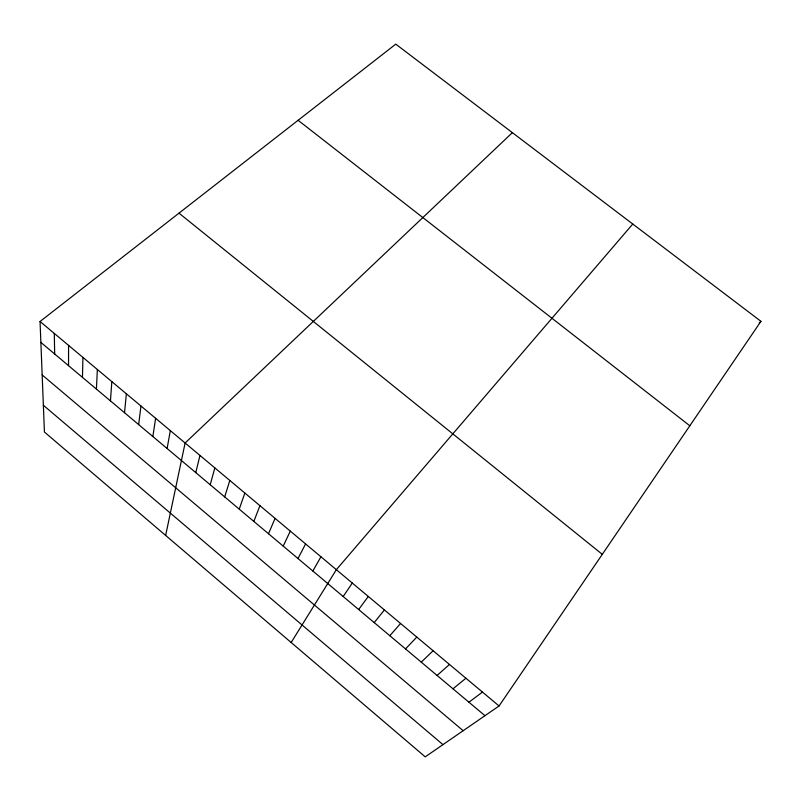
<?xml version="1.0" encoding="UTF-8"?>
<svg xmlns="http://www.w3.org/2000/svg" width="801" height="801" viewBox="0 0 801 801"><rect width="100%" height="100%" fill="white"/><g stroke="black" fill="none" stroke-linecap="round" stroke-linejoin="round"><path stroke-width="1.2" d="M68.536 365.656L68.586 345.391M82.453 377.351L82.944 357.416M96.42 389.096L97.362 369.491M110.448 400.88L111.83 381.616M124.525 412.715L126.368 393.792M138.663 424.6L140.966 406.017M152.861 436.535L155.614 418.302M167.109 448.51L170.333 430.628M165.647 535.438L185.111 443.003L512.38 132.656M195.784 472.61L199.95 455.439M210.212 484.735L214.848 467.914M224.701 496.91L229.817 480.45M239.239 509.136L244.846 493.036M253.837 521.411L259.935 505.681M268.505 533.736L275.083 518.377M283.224 546.112L290.302 531.123M298.002 558.537L305.592 543.919M312.851 571.013L320.941 556.775M291.163 642.502L336.35 569.691L632.77 224.03M343.178 596.505L352.3 583.048M499.053 705.981L760.95 321.321L395.774 44.145L40.05 321.491L44.425 432.029L425.221 756.855L499.053 705.981L40.05 321.491M358.658 609.521L368.32 596.465M374.217 622.597L384.41 609.941M389.827 635.724L400.57 623.488M405.516 648.91L416.8 637.085M759.228 323.013L760.95 321.321M421.266 662.147L433.101 650.742M437.096 675.443L449.481 664.46M452.986 688.8L465.932 678.237M468.935 702.217L482.452 692.084M298.102 120.29L689.831 425.782M178.993 213.156L602.302 554.342M40.881 342.407L484.965 715.693M42.163 374.938L463.168 730.712M43.374 405.266L442.953 744.64M54.288 333.416L54.678 354.002"/></g></svg>
